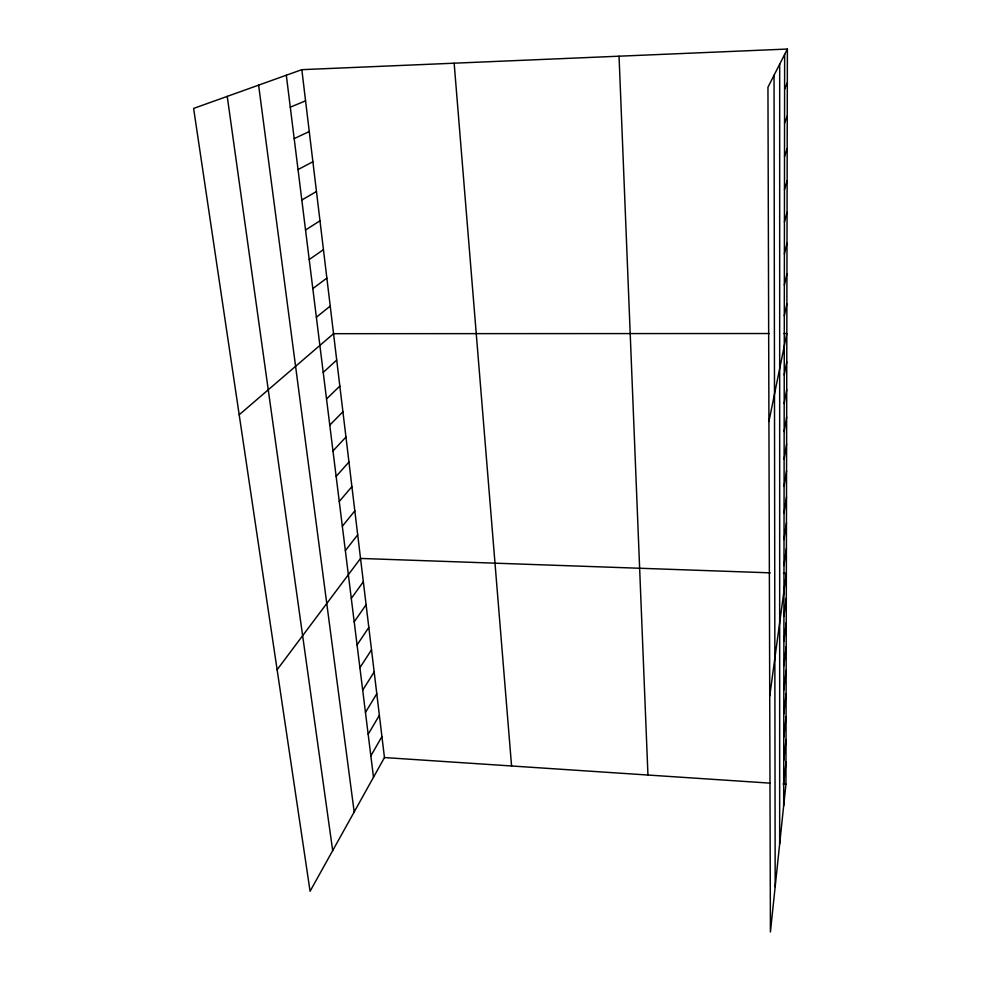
<?xml version="1.0" encoding="UTF-8"?>
<svg xmlns="http://www.w3.org/2000/svg" width="981" height="981" viewBox="0 0 981 981"><rect width="100%" height="100%" fill="white"/><g stroke="black" fill="none" stroke-linecap="round" stroke-linejoin="round"><path stroke-width="1.47" d="M779.662 843.979L779.687 64.157M783.672 805.769L784.641 54.458M787.387 49.05L767.951 87.223L770.416 931.95L785.94 784.187L787.387 49.05L301.829 69.663L193.613 108.425L310.082 891.251L384.454 757.553L301.829 69.663M783.709 783.243L785.989 762.041M783.733 760.41L786.026 739.588M783.77 737.258L786.075 716.829M783.794 713.776L786.124 693.751M783.819 689.95L786.161 670.354M783.856 665.78L786.21 646.626M783.893 641.267L786.259 622.567M783.917 616.399L786.308 598.165M769.729 696.056L786.357 573.407L783.427 573.309M783.978 565.547L786.406 548.293M784.015 539.55L786.455 522.824M784.052 513.173L786.504 496.962M784.089 486.38L786.554 470.733M784.113 459.194L786.615 444.111M784.15 431.579L786.664 417.084M784.187 403.534L786.713 389.653M784.224 375.061L786.774 361.805M768.932 421.499L786.823 333.515L783.868 333.528M784.297 315.845L786.885 303.926M784.346 285.054L786.946 273.858M784.383 253.76L787.007 243.3M784.42 221.927L787.069 212.252M784.469 189.566L787.13 180.688M784.506 156.653L787.191 148.597M784.542 123.177L787.253 115.966M784.592 89.112L787.326 82.796M370.855 755.897L381.928 736.559M368.169 734.291L379.377 715.296M365.447 712.402L376.79 693.751M362.688 690.207L374.166 671.936M359.904 667.73L371.517 649.827M357.072 644.946L368.819 627.435M354.202 621.844L366.097 604.75M351.296 598.435L363.338 581.745M277.12 669.729L360.53 558.447L770.244 572.843M345.361 550.635L357.697 534.829M342.332 526.245L354.815 510.88M339.254 501.499L351.909 486.613M336.14 476.41L348.954 462.002M332.976 450.953L345.95 437.048M329.775 425.141L342.909 411.75M326.526 398.948L339.831 386.097M323.227 372.388L336.704 360.076M239.192 414.767L333.54 333.687L769.079 333.528M316.373 317.231L330.217 306.097M312.816 288.61L326.857 278.089M309.211 259.536L323.448 249.665M305.545 230.008L319.978 220.799M301.817 200.026L316.458 191.503M298.04 169.566L312.89 161.742M294.19 138.615L309.26 131.528M290.29 107.174L305.569 100.835M384.454 757.553L769.864 783.12M783.022 783.991L785.94 784.187M227.236 96.383L332.682 850.601M258.616 85.139L354.178 811.961M286.317 75.218L373.503 777.234M454.154 63.201L511.567 765.977M619.048 56.199L647.951 775.027M774.046 75.243L775.174 886.738"/></g></svg>
